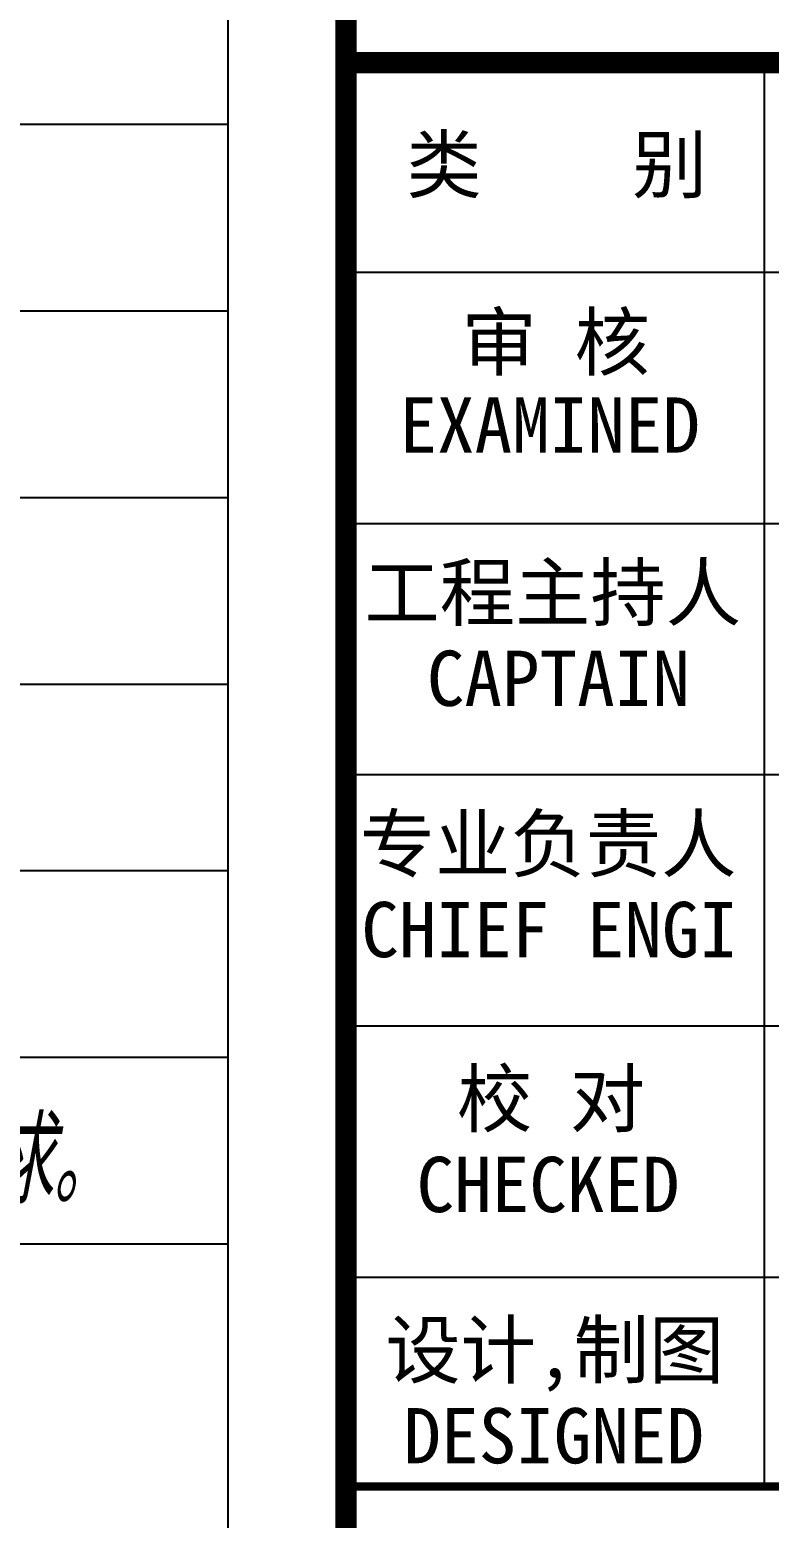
# Model space of a CAD drawing. Extents: x 1036631 to 1215829, y 649019 to 896649.
# Drawn here: x 1148174 to 1151623, y 808882 to 815821 of the extents above; entities that cross this region are included whole.
import ezdxf

# ---------------------------------------------------------------- set-up
doc = ezdxf.new("R2010")
doc.units = 0
doc.header["$LTSCALE"] = 1000
doc.header["$MEASUREMENT"] = 0
doc.layers.add('TWT_SYMB', color=3, linetype='Continuous')
doc.layers.add('图框', color=7, linetype='Continuous')
doc.styles.add('ATTTXT', font='gbeitc.shx', dxfattribs={"width": 0.7, "bigfont": '0hztxt.shx'})
doc.styles.add('STYLE-黑体', font='simhei.ttf')

msp = doc.modelspace()

# ---------------------------------------------------------------- linework, layer by layer
at = {"color": 0}
for p, q in [((1149097.9, 820600.4), (1149097.9, 785803.7)), ((1099449.1, 815380.9), (1149097.9, 815380.9)), ((1099449.1, 815380.9), (1149097.9, 815380.9)), ((1099449.1, 814510.9), (1149097.9, 814510.9)), ((1099449.1, 814510.9), (1149097.9, 814510.9)), ((1099449.1, 813641), (1149097.9, 813641)), ((1099449.1, 813641), (1149097.9, 813641)), ((1099449.1, 812771.1), (1149097.9, 812771.1)), ((1099449.1, 812771.1), (1149097.9, 812771.1)), ((1099449.1, 811901.2), (1149097.9, 811901.2)), ((1099449.1, 811901.2), (1149097.9, 811901.2)), ((1099449.1, 811031.3), (1149097.9, 811031.3)), ((1099449.1, 811031.3), (1149097.9, 811031.3)), ((1099449.1, 810161.4), (1149097.9, 810161.4)), ((1099449.1, 810161.4), (1149097.9, 810161.4))]:
    msp.add_line(p, q, dxfattribs=at)
at = {"layer": '图框', "color": 4}
msp.add_line((1149649.1, 824418.7), (1149649.1, 784418.7), dxfattribs=at)
at = {"layer": '图框', "color": 0}
for p, q in [((1149649.1, 814691.2), (1155327.1, 814691.2)), ((1149649.1, 814691.2), (1155327.1, 814691.2)), ((1149649.1, 813519.9), (1155327.1, 813519.9)), ((1149649.1, 812348.6), (1155327.1, 812348.6)), ((1149649.1, 811177.3), (1155327.1, 811177.3)), ((1149649.1, 810006), (1155327.1, 810006)), ((1149649.1, 809029.9), (1155327.1, 809029.9))]:
    msp.add_line(p, q, dxfattribs=at)
at = {"layer": '图框', "color": 4, "const_width": 98.6}
msp.add_lwpolyline([(1149649.1, 824418.7), (1149649.1, 784418.7)], dxfattribs=at)
msp.add_lwpolyline([(1149649.1, 824418.7), (1155349.1, 824418.7), (1155349.1, 784418.7), (1149649.1, 784418.7)], close=True, dxfattribs=at)
at = {"layer": '图框', "color": 0}
for points, const_width in [([(1149649.1, 815667.3), (1155327.2, 815667.3)], 99.6), ([(1149649.1, 815667.3), (1155327.2, 815667.3)], 99.6), ([(1149649.1, 815667.3), (1155327.2, 815667.3)], 99.6), ([(1149649.1, 815667.3), (1155327.2, 815667.3)], 99.6), ([(1149649.1, 815667.3), (1155327.2, 815667.3)], 40.3), ([(1149649.1, 809029.9), (1155327.1, 809029.9)], 39.5)]:
    msp.add_lwpolyline(points, dxfattribs=dict(at, const_width=const_width))
for points in [[(1151601.2, 814691.2), (1151601.2, 815667.3)], [(1151601.2, 809029.9), (1151601.2, 814691.2)]]:
    msp.add_lwpolyline(points, dxfattribs=at)

# ---------------------------------------------------------------- texts
at = {"layer": 'TWT_SYMB', "color": 2, "style": 'ATTTXT', "width": 0.7}
msp.add_text('《建筑机电工程抗震设计规范》（GB50981－2014）与《建筑机电设备抗震支吊架通用技术条件》CJ/T476-2015 的相关要求。', height=399.271, dxfattribs=at).set_placement((1133164.4, 810348.1))
at = {"layer": '图框', "color": 0, "style": 'STYLE-黑体'}
for s, p in [('类    别 ', (1149930.6, 815064.4)), ('审 核', (1150188.1, 814236.6)), ('EXAMINED ', (1149898.3, 813849.6)), ('工程主持人', (1149734.7, 813069.2)), ('CAPTAIN', (1150026.2, 812669)), ('专业负责人', (1149712.8, 811897.9)), ('CHIEF ENGI', (1149720.4, 811497.7)), ('校 对', (1150166.2, 810709.5)), ('CHECKED  ', (1149978.2, 810309.3)), ('设计,制图', (1149832.7, 809538.2)), ('DESIGNED ', (1149917, 809138))]:
    msp.add_text(s, height=257.69, dxfattribs=at).set_placement(p)

doc.saveas('drawing.dxf')
